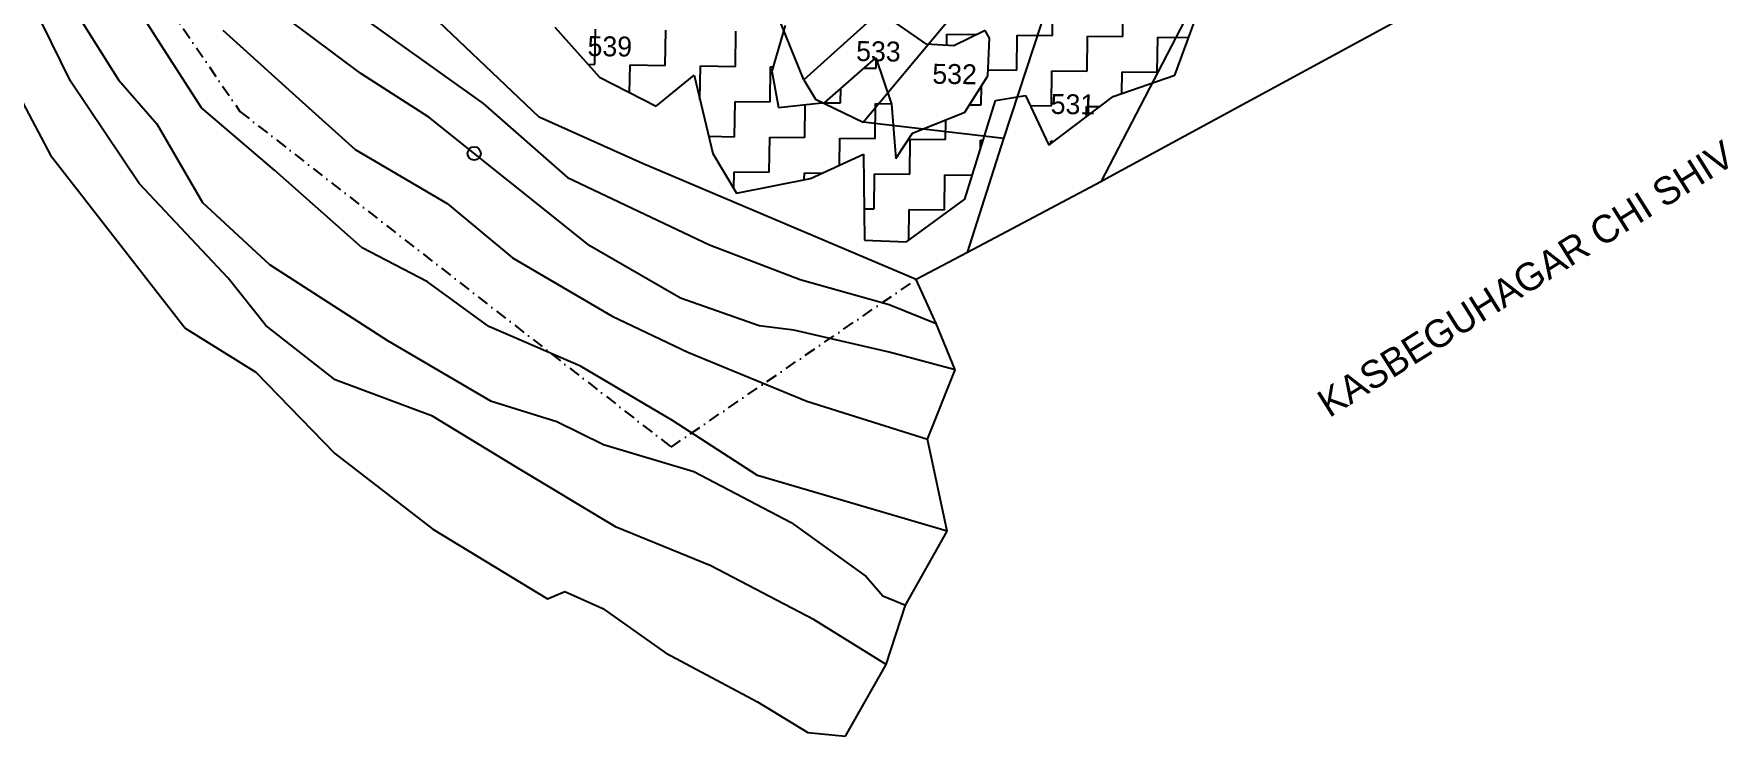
# Model space of a CAD drawing. Header units: metres. Extents: x 303639 to 307187, y 1938623 to 1940837.
# Drawn here: x 304904 to 305642, y 1938623 to 1938929 of the extents above; entities that cross this region are included whole.
import ezdxf

# ---------------------------------------------------------------- set-up
doc = ezdxf.new("R2010")
doc.units = ezdxf.units.M
doc.linetypes.add('DASHDOT', pattern=[1, 0.5, -0.25, 0, -0.25])
for name, color, linetype in [('LINE_WATER', 4, 'Continuous'), ('OFF', 1, 'Continuous'), ('POLY_HATCH', 12, 'Continuous'), ('POLY_PARCEL', 6, 'Continuous'), ('POLY_WATER', 4, 'Continuous'), ('TEXT_MAPOUT', 7, 'Continuous'), ('TEXT_PARCEL', 7, 'Continuous'), ('V_BOUND_LINE', 7, 'Continuous'), ('V_BOUND_STREAM_LINE', 7, 'DASHDOT')]:
    doc.layers.add(name, color=color, linetype=linetype)
doc.styles.add('TEXT_MAP', font='')
doc.styles.get('TEXT_MAP').set_extended_font_data('Kruti Dev 050')

msp = doc.modelspace()

# ---------------------------------------------------------------- linework, layer by layer
msp.add_circle((305096.09, 1938876.54), 2.87)
at = {"layer": 'LINE_WATER'}
for p, q in [((304959.59, 1938924.13), (304941.09, 1938953.14)), ((304920.38, 1938908), (304903.67, 1938941.95)), ((304917.94, 1938945.82), (304941.28, 1938908.57)), ((305046.71, 1938911.34), (305003.8, 1938943.47)), ((305039.73, 1938941.15), (305100.04, 1938898.31)), ((304986.63, 1938930.12), (305018.38, 1938901.56)), ((304977.47, 1938896.39), (304959.59, 1938924.13)), ((304950.3, 1938863.5), (304920.38, 1938908)), ((304941.28, 1938908.57), (304957.96, 1938889.45)), ((305076.31, 1938892.35), (305046.71, 1938911.34)), ((305018.38, 1938901.56), (305044.3, 1938878.17)), ((305100.04, 1938898.31), (305136.66, 1938866.01)), ((305009.24, 1938869.26), (304977.47, 1938896.39)), ((305146.4, 1938836.29), (305076.31, 1938892.35)), ((304957.96, 1938889.45), (304977.88, 1938855.21)), ((305044.3, 1938878.17), (305084.25, 1938854.75)), ((305047.37, 1938835.43), (305009.24, 1938869.26)), ((304989.04, 1938822.21), (304950.3, 1938863.5)), ((305136.66, 1938866.01), (305198.48, 1938836.75)), ((304977.88, 1938855.21), (305007.05, 1938828.26)), ((305084.25, 1938854.75), (305112.72, 1938831.17)), ((305075.72, 1938820.69), (305047.37, 1938835.43)), ((305112.72, 1938831.17), (305156.16, 1938805.79)), ((305185.91, 1938813.5), (305146.4, 1938836.29)), ((305198.48, 1938836.75), (305237.96, 1938821.68)), ((305007.05, 1938828.26), (305058.39, 1938795.07)), ((305005.44, 1938801.61), (304989.04, 1938822.21)), ((305102.49, 1938801.28), (305075.72, 1938820.69)), ((305237.96, 1938821.68), (305276.72, 1938810.8)), ((305220.06, 1938801.51), (305185.91, 1938813.5)), ((305276.72, 1938810.8), (305297.17, 1938802.54)), ((305156.16, 1938805.79), (305189.04, 1938790.11)), ((305035.53, 1938777.97), (305005.44, 1938801.61)), ((305058.39, 1938795.07), (305103.16, 1938768.88)), ((305142.37, 1938783.91), (305102.49, 1938801.28)), ((305235.1, 1938799.6), (305220.06, 1938801.51)), ((305276.63, 1938790.12), (305235.1, 1938799.6)), ((305189.04, 1938790.11), (305240.83, 1938768.76)), ((305305.34, 1938782.4), (305276.63, 1938790.12)), ((305182.33, 1938760.33), (305142.37, 1938783.91)), ((305077.96, 1938762.19), (305035.53, 1938777.97)), ((305103.16, 1938768.88), (305132.09, 1938759.96)), ((305240.83, 1938768.76), (305293.33, 1938752.17)), ((305113.89, 1938740.33), (305077.96, 1938762.19)), ((305132.09, 1938759.96), (305152.35, 1938749.92)), ((305219.41, 1938736.47), (305182.33, 1938760.33)), ((305152.35, 1938749.92), (305191.62, 1938738.14)), ((305157.9, 1938713.91), (305113.89, 1938740.33)), ((305191.62, 1938738.14), (305233.97, 1938715.94)), ((305301.86, 1938712.22), (305219.41, 1938736.47)), ((305199.09, 1938697.16), (305157.9, 1938713.91)), ((305233.97, 1938715.94), (305266.65, 1938692.39)), ((305244.01, 1938673.56), (305199.09, 1938697.16)), ((305266.65, 1938692.39), (305273.83, 1938684.01)), ((305273.83, 1938684.01), (305283.79, 1938680.05)), ((305275.39, 1938654.11), (305244.01, 1938673.56))]:
    msp.add_line(p, q, dxfattribs=at)
at = {"layer": 'OFF'}
for p, q in [((305297.17, 1938802.54), (305288.35, 1938821.63)), ((305305.34, 1938782.4), (305297.17, 1938802.54)), ((305293.33, 1938752.17), (305305.34, 1938782.4)), ((305301.86, 1938712.22), (305293.33, 1938752.17)), ((305283.79, 1938680.05), (305301.86, 1938712.22)), ((305275.39, 1938654.11), (305283.79, 1938680.05)), ((305257.6, 1938623.01), (305275.39, 1938654.11))]:
    msp.add_line(p, q, dxfattribs=at)
at = {"layer": 'POLY_HATCH'}
for p, q in [((305400.96, 1938910.61), (305417.59, 1938956.1)), ((305292.84, 1938924.11), (305275.94, 1938935.77)), ((305131.19, 1938931.45), (305150.56, 1938909.69)), ((305231.33, 1938932.25), (305225.58, 1938912.31)), ((305318.43, 1938930.05), (305304.75, 1938923.29)), ((305320.37, 1938926.71), (305318.43, 1938930.05)), ((305304.75, 1938923.29), (305292.84, 1938924.11)), ((305319.64, 1938910.34), (305320.37, 1938926.71)), ((305225.58, 1938912.31), (305228.51, 1938896.55)), ((305248.59, 1938898.75), (305270.89, 1938918.13)), ((305270.89, 1938918.13), (305277.73, 1938898.01)), ((305150.56, 1938909.69), (305175.2, 1938897.05)), ((305175.2, 1938897.05), (305191.75, 1938910.59)), ((305191.75, 1938910.59), (305199.92, 1938876.51)), ((305309.65, 1938894.43), (305319.64, 1938910.34)), ((305374.18, 1938901.25), (305400.96, 1938910.61)), ((305228.51, 1938896.55), (305248.59, 1938898.75)), ((305277.73, 1938898.01), (305279.55, 1938874.33)), ((305309.58, 1938856.62), (305322.86, 1938899.58)), ((305322.86, 1938899.58), (305335.94, 1938901.79)), ((305335.94, 1938901.79), (305346.12, 1938880.16)), ((305346.12, 1938880.16), (305374.18, 1938901.25)), ((305286.83, 1938885.31), (305309.65, 1938894.43)), ((305279.55, 1938874.33), (305286.83, 1938885.31)), ((305199.92, 1938876.51), (305210.16, 1938859.29)), ((305242.42, 1938865.63), (305265.54, 1938876.14)), ((305265.54, 1938876.14), (305265.94, 1938838.86)), ((305210.16, 1938859.29), (305242.42, 1938865.63)), ((305284.13, 1938838.06), (305309.58, 1938856.62)), ((305265.94, 1938838.86), (305284.13, 1938838.06))]:
    msp.add_line(p, q, dxfattribs=at)
at = {"layer": 'POLY_HATCH', "linetype": 'Continuous'}
for p, q in [((305378.26, 1938927.37), (305378.47, 1938942.67)), ((305148.6, 1938915.27), (305148.81, 1938930.57)), ((305179.19, 1938914.84), (305179.41, 1938930.14)), ((305209.79, 1938914.42), (305210, 1938929.71)), ((305301.71, 1938923.5), (305301.78, 1938928.44)), ((305301.78, 1938928.44), (305314.8, 1938928.25)), ((305332.16, 1938912.71), (305332.37, 1938928.01)), ((305332.37, 1938928.01), (305347.67, 1938927.8)), ((305347.67, 1938927.8), (305347.76, 1938934.23)), ((305362.75, 1938912.29), (305362.96, 1938927.58)), ((305362.96, 1938927.58), (305378.26, 1938927.37)), ((305393.34, 1938911.86), (305393.56, 1938927.16)), ((305393.56, 1938927.16), (305406.94, 1938926.97)), ((305145.55, 1938915.31), (305148.6, 1938915.27)), ((305163.73, 1938902.94), (305163.9, 1938915.06)), ((305163.9, 1938915.06), (305179.19, 1938914.84)), ((305194.29, 1938900), (305194.49, 1938914.63)), ((305194.49, 1938914.63), (305209.79, 1938914.42)), ((305224.87, 1938898.91), (305225.08, 1938914.2)), ((305225.08, 1938914.2), (305226.13, 1938914.19)), ((305265.72, 1938913.64), (305270.97, 1938913.57)), ((305270.97, 1938913.57), (305271.03, 1938917.71)), ((305319.76, 1938912.89), (305332.16, 1938912.71)), ((305347.24, 1938897.2), (305347.45, 1938912.5)), ((305347.45, 1938912.5), (305362.75, 1938912.29)), ((305316.65, 1938897.63), (305316.76, 1938905.75)), ((305377.91, 1938902.56), (305378.05, 1938912.07)), ((305378.05, 1938912.07), (305393.34, 1938911.86)), ((305209.36, 1938883.82), (305209.57, 1938899.12)), ((305209.57, 1938899.12), (305224.87, 1938898.91)), ((305239.95, 1938883.4), (305240.15, 1938897.83)), ((305247.18, 1938898.6), (305255.46, 1938898.48)), ((305255.46, 1938898.48), (305255.55, 1938904.8)), ((305270.55, 1938882.97), (305270.76, 1938898.27)), ((305270.76, 1938898.27), (305277.68, 1938898.17)), ((305311.71, 1938897.7), (305316.65, 1938897.63)), ((305301.14, 1938882.55), (305301.26, 1938891.07)), ((305338.04, 1938897.33), (305347.24, 1938897.2)), ((305362.47, 1938892.46), (305362.54, 1938896.99)), ((305362.54, 1938896.99), (305368.4, 1938896.91)), ((305198.13, 1938883.98), (305209.36, 1938883.82)), ((305224.44, 1938868.32), (305224.66, 1938883.61)), ((305224.66, 1938883.61), (305239.95, 1938883.4)), ((305255.09, 1938871.39), (305255.25, 1938883.19)), ((305255.25, 1938883.19), (305270.55, 1938882.97)), ((305285.63, 1938867.46), (305285.84, 1938882.76)), ((305285.84, 1938882.76), (305301.14, 1938882.55)), ((305316.38, 1938878.63), (305316.44, 1938882.33)), ((305316.44, 1938882.33), (305317.52, 1938882.32)), ((305347.01, 1938880.83), (305347.03, 1938881.91)), ((305347.03, 1938881.91), (305348.42, 1938881.89)), ((305209.04, 1938861.16), (305209.15, 1938868.53)), ((305209.15, 1938868.53), (305224.44, 1938868.32)), ((305239.7, 1938865.1), (305239.74, 1938868.1)), ((305239.74, 1938868.1), (305247.61, 1938867.99)), ((305270.12, 1938852.38), (305270.33, 1938867.68)), ((305270.33, 1938867.68), (305285.63, 1938867.46)), ((305300.71, 1938851.95), (305300.93, 1938867.25)), ((305300.93, 1938867.25), (305312.81, 1938867.08)), ((305265.8, 1938852.44), (305270.12, 1938852.38)), ((305285.23, 1938838.86), (305285.42, 1938852.17)), ((305285.42, 1938852.17), (305300.71, 1938851.95))]:
    msp.add_line(p, q, dxfattribs=at)
at = {"layer": 'POLY_PARCEL'}
for p, q in [((305305.32, 1938967.85), (305239.47, 1938908.56)), ((305265.37, 1938890.14), (305321.63, 1938957.57)), ((305239.47, 1938908.56), (305226.03, 1938941.77)), ((305326.62, 1938882.96), (305346.14, 1938942.65)), ((305409.07, 1938941.82), (305368.8, 1938864.22)), ((305239.47, 1938908.56), (305244.61, 1938900.15)), ((305244.61, 1938900.15), (305265.37, 1938890.14)), ((305326.62, 1938882.96), (305265.37, 1938890.14)), ((305310.75, 1938833.49), (305326.62, 1938882.96))]:
    msp.add_line(p, q, dxfattribs=at)
at = {"layer": 'POLY_WATER'}
for p, q in [((305124.32, 1938892.32), (305011.08, 1939000.02)), ((304894.27, 1938908.74), (304911.78, 1938875.83)), ((305169.28, 1938872.17), (305124.32, 1938892.32)), ((304911.78, 1938875.83), (304970.31, 1938800.47)), ((305288.35, 1938821.63), (305169.28, 1938872.17)), ((304970.31, 1938800.47), (305001.06, 1938781.33)), ((305001.06, 1938781.33), (305035.43, 1938746.04)), ((305035.43, 1938746.04), (305078.12, 1938713.09)), ((305078.12, 1938713.09), (305127.91, 1938682.79)), ((305127.91, 1938682.79), (305135.48, 1938685.91)), ((305135.48, 1938685.91), (305152.11, 1938678.47)), ((305152.11, 1938678.47), (305179.33, 1938659.22)), ((305179.33, 1938659.22), (305219.42, 1938637.96)), ((305219.42, 1938637.96), (305241.19, 1938624.62)), ((305241.19, 1938624.62), (305257.6, 1938623.01))]:
    msp.add_line(p, q, dxfattribs=at)
at = {"layer": 'V_BOUND_LINE'}
for p, q in [((305530.26, 1938951.9), (305372.68, 1938866.28)), ((305368.8, 1938864.22), (305310.75, 1938833.49)), ((305372.68, 1938866.28), (305368.8, 1938864.22)), ((305310.75, 1938833.49), (305288.35, 1938821.63))]:
    msp.add_line(p, q, dxfattribs=at)
at = {"layer": 'V_BOUND_STREAM_LINE', "ltscale": 10}
for p, q in [((304821.06, 1939147.5), (304994.16, 1938894.8)), ((304994.16, 1938894.8), (305181.79, 1938748.8)), ((305181.79, 1938748.8), (305288.35, 1938821.63))]:
    msp.add_line(p, q, dxfattribs=at)

# ---------------------------------------------------------------- texts
at = {"layer": 'TEXT_MAPOUT', "ltscale": 10}
msp.add_text('KASBEGUHAGAR CHI SHIV', height=12.0456, rotation=32.07532, dxfattribs=at).set_placement((305468.13, 1938761.31))
at = {"layer": 'TEXT_PARCEL', "style": 'TEXT_MAP'}
for s, p in [('539', (305145.37, 1938918.92)), ('533', (305262.24, 1938916.76)), ('532', (305295.4, 1938906.87)), ('531', (305346.9, 1938893.74))]:
    msp.add_text(s, height=8.673, rotation=359.20201, dxfattribs=at).set_placement(p)

doc.saveas('drawing.dxf')
